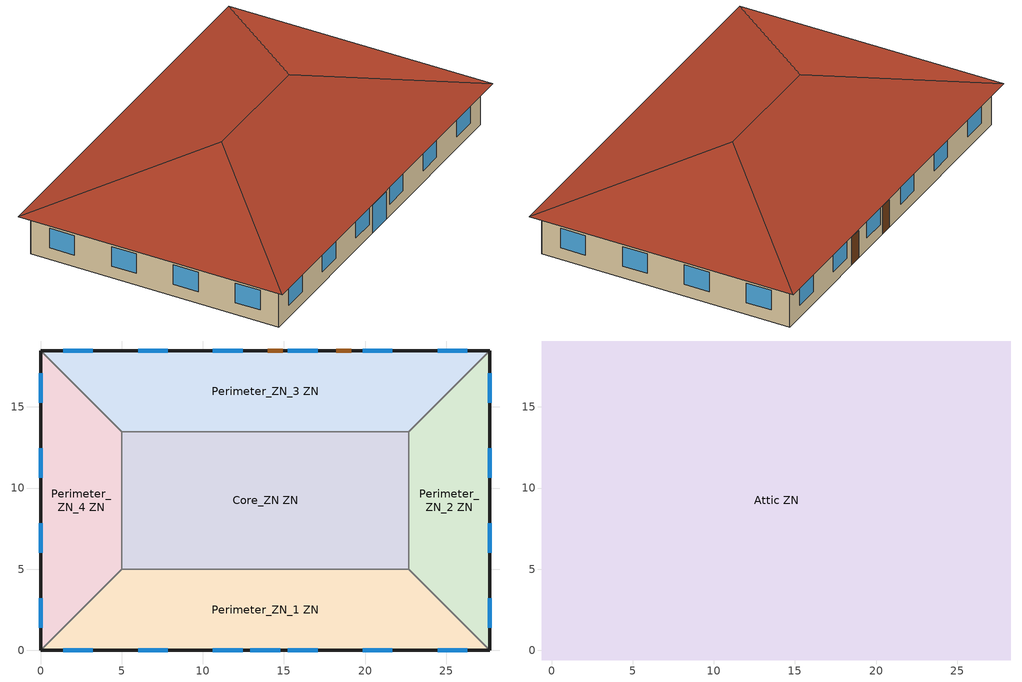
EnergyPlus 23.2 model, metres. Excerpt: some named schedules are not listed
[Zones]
Core_ZN ZN
 floor ground (Foundation F 126 Perim 0 Area 14966): 22.69,13.46 22.69,5 5,5 5,13.46 z0
 wall to Perimeter_ZN_2 ZN (Typical Interior Wall): 22.69,5 22.69,13.46 z0:3.05
 wall to Perimeter_ZN_3 ZN (Typical Interior Wall): 22.69,13.46 5,13.46 z0:3.05
 wall to Perimeter_ZN_1 ZN (Typical Interior Wall): 5,5 22.69,5 z0:3.05
 wall to Perimeter_ZN_4 ZN (Typical Interior Wall): 5,13.46 5,5 z0:3.05
Perimeter_ZN_1 ZN
 floor ground (Foundation F 126 Perim 2769 Area 11345): 22.69,5 27.69,0 0,0 5,5 z0
 wall outside (Typical Insulated Wood Framed Exterior Wall R-11.24): 0,0 27.69,0 z0:3.05
 wall to Perimeter_ZN_2 ZN (Typical Interior Wall): 27.69,0 22.69,5 z0:3.05
 wall to Perimeter_ZN_4 ZN (Typical Interior Wall): 5,5 0,0 z0:3.05
 window (U 0.5 SHGC 0.23 Simple Glazing Window U-0.5 SHGC 0.23 2): 12.93,0 14.76,0 z0:2.13
 window (U 0.5 SHGC 0.23 Simple Glazing Window U-0.5 SHGC 0.23): 1.39,0 3.22,0 / 6.01,0 7.84,0 / 10.62,0 12.45,0 / 15.24,0 17.07,0 / 19.85,0 21.68,0 / 24.47,0 26.3,0 z0.9:2.42
Perimeter_ZN_2 ZN
 floor ground (Foundation F 126 Perim 1846 Area 673): 27.69,18.46 27.69,0 22.69,5 22.69,13.46 z0
 wall outside (Typical Insulated Wood Framed Exterior Wall R-11.24): 27.69,0 27.69,18.46 z0:3.05
 wall to Perimeter_ZN_3 ZN (Typical Interior Wall): 27.69,18.46 22.69,13.46 z0:3.05
 window (U 0.5 SHGC 0.23 Simple Glazing Window U-0.5 SHGC 0.23): 27.69,1.39 27.69,3.22 / 27.69,6.01 27.69,7.84 / 27.69,10.62 27.69,12.45 / 27.69,15.24 27.69,17.07 z0.9:2.42
Perimeter_ZN_3 ZN
 floor ground (Foundation F 126 Perim 2769 Area 11345): 27.69,18.46 22.69,13.46 5,13.46 0,18.46 z0
 wall outside (Typical Insulated Wood Framed Exterior Wall R-11.24): 27.69,18.46 0,18.46 z0:3.05
 wall to Perimeter_ZN_4 ZN (Typical Interior Wall): 0,18.46 5,13.46 z0:3.05
 window (U 0.5 SHGC 0.23 Simple Glazing Window U-0.5 SHGC 0.23): 26.3,18.46 24.47,18.46 / 21.68,18.46 19.85,18.46 / 17.07,18.46 15.24,18.46 / 12.45,18.46 10.62,18.46 / 7.84,18.46 6.01,18.46 / 3.22,18.46 1.39,18.46 z0.9:2.42
 door (Typical Insulated Metal Door R-2.7): 14.91,18.46 14,18.46 / 19.13,18.46 18.22,18.46 z0:2.13
Perimeter_ZN_4 ZN
 floor ground (Foundation F 126 Perim 1846 Area 673): 0,18.46 5,13.46 5,5 0,0 z0
 wall outside (Typical Insulated Wood Framed Exterior Wall R-11.24): 0,18.46 0,0 z0:3.05
 window (U 0.5 SHGC 0.23 Simple Glazing Window U-0.5 SHGC 0.23): 0,17.07 0,15.24 / 0,12.45 0,10.62 / 0,7.84 0,6.01 / 0,3.22 0,1.39 z0.9:2.42
Attic ZN
 floor outside (Typical Attic Soffit): 28.29,19.06 28.29,-0.6 27.69,0 27.69,18.46 z3.05; 28.29,19.06 27.69,18.46 0,18.46 -0.6,19.06 z3.05; 27.69,0 28.29,-0.6 -0.6,-0.6 0,0 z3.05; -0.6,19.06 0,18.46 0,0 -0.6,-0.6 z3.05
 floor to Core_ZN ZN (Typical Wood Joist Attic Floor R-37.04 1): 22.69,13.46 22.69,5 5,5 5,13.46 z3.05
 floor to Perimeter_ZN_2 ZN (Typical Wood Joist Attic Floor R-37.04 1): 27.69,18.46 27.69,0 22.69,5 22.69,13.46 z3.05
 floor to Perimeter_ZN_3 ZN (Typical Wood Joist Attic Floor R-37.04 1): 27.69,18.46 22.69,13.46 5,13.46 0,18.46 z3.05
 floor to Perimeter_ZN_1 ZN (Typical Wood Joist Attic Floor R-37.04 1): 22.69,5 27.69,0 0,0 5,5 z3.05
 floor to Perimeter_ZN_4 ZN (Typical Wood Joist Attic Floor R-37.04 1): 0,18.46 5,13.46 5,5 0,0 z3.05
 roof outside (Typical Uninsulated Wood Joist Attic Roof): 18.46,9.23,6.33 28.29,-0.6,3.05 28.29,19.06,3.05; 18.46,9.23,6.33 28.29,19.06,3.05 -0.6,19.06,3.05 9.23,9.23,6.33; 9.23,9.23,6.33 -0.6,-0.6,3.05 28.29,-0.6,3.05 18.46,9.23,6.33; 9.23,9.23,6.33 -0.6,19.06,3.05 -0.6,-0.6,3.05
[Building]
-SmallOffice-ASHRAE 169-2013-1A created: 2024-03-22 11:05:47 +0100: North Axis {deg}=0; Terrain=City; Loads Convergence Tolerance Value {W}=0.04; Temperature Convergence Tolerance Value {deltaC}=0.2; Solar Distribution=FullInteriorAndExterior; Maximum Number of Warmup Days=25; Minimum Number of Warmup Days=6
[Site:Location]
Honolulu Intl Arpt_HI_USA: Latitude {deg}=21.32; Longitude {deg}=-157.93; Time Zone {hr}=-10; Elevation {m}=2
[Site:GroundTemperature:FCfactorMethod]
January Ground Temperature {C}=26.2; February Ground Temperature {C}=24.8; March Ground Temperature {C}=23.7; April Ground Temperature {C}=22.5; May Ground Temperature {C}=22.8; June Ground Temperature {C}=23.2; July Ground Temperature {C}=23.8; August Ground Temperature {C}=25.2; September Ground Temperature {C}=25.9; October Ground Temperature {C}=26.9; November Ground Temperature {C}=27.1; December Ground Temperature {C}=26.9
[Site:WaterMainsTemperature]
Calculation Method=Correlation; Annual Average Outdoor Air Temperature {C}=24.9167; Maximum Difference In Monthly Average Outdoor Air Temperatures {deltaC}=4.6
[SizingPeriod:DesignDay] Day of Month=21; Dry-Bulb Temperature Range Modifier Type=DefaultMultipliers; Humidity Condition Type=Wetbulb; Barometric Pressure {Pa}=101301; Rain Indicator=No; Snow Indicator=No; Daylight Saving Time Indicator=No; Begin Environment Reset Mode=FullResetAtBeginEnvironment
Name | Month | Day Type | Maximum Dry-Bulb Temperature {C} | Daily Dry-Bulb Temperature Range {deltaC} | Wetbulb or DewPoint at Maximum Dry-Bulb {C} | Wind Speed {m/s} | Wind Direction {deg} | Solar Model Indicator | ASHRAE Clear Sky Optical Depth for Beam Irradiance (taub) | ASHRAE Clear Sky Optical Depth for Diffuse Irradiance (taud) | Sky Clearness
Honolulu Intl Arpt Ann Clg .4% Condns DB=>MWB | 8 | SummerDesignDay | 32.2 | 7.1 | 23.3 | 6.7 | 60 | ASHRAETau | 0.382 | 2.521
Honolulu Intl Arpt Ann Htg 99.6% Condns DB | 2 | WinterDesignDay | 16.2 | 0 | 16.2 | 1.9 | 320 | ASHRAEClearSky |  |  | 0
[Material] Thermal Absorptance=0.9; Solar Absorptance=0.7
Name | Roughness | Thickness {m} | Conductivity {W/m-K} | Density {kg/m3} | Specific Heat {J/kg-K} | Visible Absorptance
25mm Stucco | Smooth | 0.0254 | 0.72 | 1856 | 840 | 0.7
5/8 in. Gypsum Board | MediumSmooth | 0.0159 | 0.16 | 800 | 1090 | 0.7
5/8 in. Plywood | Smooth | 0.0159 | 0.12 | 544 | 1210 | 0.7
Asphalt Shingles | VeryRough | 0.0032 | 0.04 | 1120 | 1260 | 0.7
F08 Metal surface | Smooth | 0.0008 | 45.28 | 7824 | 500 | 0.7
G01 13mm gypsum board | Smooth | 0.0127 | 0.16 | 800 | 1090 | 0.5
Std Wood 6inch | MediumSmooth | 0.15 | 0.12 | 540 | 1210 | 0.7
[Material:NoMass] Roughness=Smooth; Thermal Absorptance=0.9; Solar Absorptance=0.7; Visible Absorptance=0.7
Name | Thermal Resistance {m2-K/W}
Typical Insulation R-1.85 | 0.326262
Typical Insulation R-35.4 1 | 6.23479
Typical Insulation R-9.06 | 1.59504
[WindowMaterial:SimpleGlazingSystem] U-Factor {W/m2-K}=2.83913; Solar Heat Gain Coefficient=0.23
U 0.5 SHGC 0.23 Simple Glazing U-0.5 SHGC 0.23; U 0.5 SHGC 0.23 Simple Glazing U-0.5 SHGC 0.23 2
[Construction]
InteriorFurnishings: Std Wood 6inch
Typical Attic Soffit: 5/8 in. Plywood
Typical Insulated Metal Door R-2.7: F08 Metal surface, Typical Insulation R-1.85
Typical Insulated Wood Framed Exterior Wall R-11.24: 25mm Stucco, 5/8 in. Gypsum Board, Typical Insulation R-9.06, 5/8 in. Gypsum Board
Typical Interior Wall: G01 13mm gypsum board, G01 13mm gypsum board
Typical Uninsulated Wood Joist Attic Roof: Asphalt Shingles, 5/8 in. Plywood
Typical Wood Joist Attic Floor R-37.04 1: 5/8 in. Gypsum Board, Typical Insulation R-35.4 1
U 0.5 SHGC 0.23 Simple Glazing Window U-0.5 SHGC 0.23: U 0.5 SHGC 0.23 Simple Glazing U-0.5 SHGC 0.23
U 0.5 SHGC 0.23 Simple Glazing Window U-0.5 SHGC 0.23 2: U 0.5 SHGC 0.23 Simple Glazing U-0.5 SHGC 0.23 2
[Construction:FfactorGroundFloor] F-Factor {W/m-K}=1.26344
Name | Area {m2} | PerimeterExposed {m}
Foundation F 126 Perim 0 Area 14966 | 149.6574 | 0
Foundation F 126 Perim 1846 Area 673 | 67.3 | 18.46
Foundation F 126 Perim 2769 Area 11345 | 113.45 | 27.69
[Zone] Multiplier=1
Name | Part of Total Floor Area
Attic ZN | No
Core_ZN ZN; Perimeter_ZN_1 ZN; Perimeter_ZN_2 ZN; Perimeter_ZN_3 ZN; Perimeter_ZN_4 ZN | Yes
[Space]
Name | Zone | Space Type
Attic | Attic ZN | Office Attic
Core_ZN | Core_ZN ZN | Office WholeBuilding - Sm Office
Perimeter_ZN_1 | Perimeter_ZN_1 ZN | Office WholeBuilding - Sm Office
Perimeter_ZN_2 | Perimeter_ZN_2 ZN | Office WholeBuilding - Sm Office
Perimeter_ZN_3 | Perimeter_ZN_3 ZN | Office WholeBuilding - Sm Office
Perimeter_ZN_4 | Perimeter_ZN_4 ZN | Office WholeBuilding - Sm Office
[SpaceList]
Office Attic: Attic
Office WholeBuilding - Sm Office: Perimeter_ZN_1, Perimeter_ZN_2, Perimeter_ZN_3, Perimeter_ZN_4, Core_ZN
[InternalMass] Construction=InteriorFurnishings
Name | Zone or ZoneList | Space or SpaceList | Surface Area {m2}
Attic Mass | Attic ZN | Attic | 1135.95
Core_ZN Mass | Core_ZN ZN | Core_ZN | 299.3148
Perimeter_ZN_1 Mass | Perimeter_ZN_1 ZN | Perimeter_ZN_1 | 226.9
Perimeter_ZN_2 Mass | Perimeter_ZN_2 ZN | Perimeter_ZN_2 | 134.6
Perimeter_ZN_3 Mass | Perimeter_ZN_3 ZN | Perimeter_ZN_3 | 226.9
Perimeter_ZN_4 Mass | Perimeter_ZN_4 ZN | Perimeter_ZN_4 | 134.6
[ZoneInfiltration:DesignFlowRate] Temperature Term Coefficient=0; Velocity Squared Term Coefficient=0
Name | Zone or ZoneList or Space or SpaceList | Schedule | Design Flow Rate Calculation Method | Design Flow Rate {m3/s} | Constant Term Coefficient | Velocity Term Coefficient | Flow Rate per Exterior Surface Area {m3/s-m2}
attic Infiltration | Attic | Always On | Flow/Zone | 0.2001 | 1 | 0
entry door Infiltration | Perimeter_ZN_1 | OfficeSmall INFIL_Door_Opening_SCH | Flow/Zone | 0.129785 | 1 | 0
Perimeter_ZN_1 Infiltration | Perimeter_ZN_1 | OfficeSmall INFIL_QUARTER_ON_SCH | Flow/ExteriorArea |  | 0 | 0.224 | 0.000569573
Perimeter_ZN_2 Infiltration | Perimeter_ZN_2 | OfficeSmall INFIL_QUARTER_ON_SCH | Flow/ExteriorArea |  | 0 | 0.224 | 0.000569573
Perimeter_ZN_3 Infiltration | Perimeter_ZN_3 | OfficeSmall INFIL_QUARTER_ON_SCH | Flow/ExteriorArea |  | 0 | 0.224 | 0.000569573
Perimeter_ZN_4 Infiltration | Perimeter_ZN_4 | OfficeSmall INFIL_QUARTER_ON_SCH | Flow/ExteriorArea |  | 0 | 0.224 | 0.000569573
[People]
Office WholeBuilding - Sm Office People: Zone or ZoneList or Space or SpaceList=Office WholeBuilding - Sm Office; Number of People Schedule=OfficeSmall BLDG_OCC_SCH; Number of People Calculation Method=People/Area; People per Floor Area {person/m2}=0.0602779; Fraction Radiant=0.3; Activity Level Schedule=OfficeSmall ACTIVITY_SCH; Work Efficiency Schedule=Work Efficiency Schedule; Clothing Insulation Schedule=Clothing Schedule; Air Velocity Schedule=Air Velocity Schedule
[ElectricEquipment]
Office WholeBuilding - Sm Office Elec Equip: Zone or ZoneList or Space or SpaceList=Office WholeBuilding - Sm Office; Schedule=OfficeSmall BLDG_EQUIP_SCH_2013; Design Level Calculation Method=Watts/Area; Watts per Zone Floor Area {W/m2}=6.78126; Fraction Latent=0; Fraction Radiant=0; Fraction Lost=0
[Lights] Schedule=OfficeSmall BLDG_LIGHT_SCH_2013; Design Level Calculation Method=Watts/Area; Watts per Zone Floor Area {W/m2}=6.8889; Return Air Fraction=0; Fraction Radiant=0.7; Fraction Visible=0.2; Fraction Replaceable=1
Name | Zone or ZoneList or Space or SpaceList
Core_ZN-Office WholeBuilding - Sm Office Lights | Core_ZN
Perimeter_ZN_1-Office WholeBuilding - Sm Office Lights | Perimeter_ZN_1
Perimeter_ZN_2-Office WholeBuilding - Sm Office Lights | Perimeter_ZN_2
Perimeter_ZN_3-Office WholeBuilding - Sm Office Lights | Perimeter_ZN_3
Perimeter_ZN_4-Office WholeBuilding - Sm Office Lights | Perimeter_ZN_4
[Daylighting:Controls] Lighting Control Type=Continuous; Minimum Input Power Fraction for Continuous or ContinuousOff Dimming Control=0.2; Minimum Light Output Fraction for Continuous or ContinuousOff Dimming Control=0.2; Number of Stepped Control Steps=1; Probability Lighting will be Reset When Needed in Manual Stepped Control=1; Glare Calculation Azimuth Angle of View Direction Clockwise from Zone y-Axis {deg}=-0; Maximum Allowable Discomfort Glare Index=22; Illuminance Setpoint at Reference Point 1 {lux}=377; Illuminance Setpoint at Reference Point 2 {lux}=377
Name | Zone or Space | Glare Calculation Daylighting Reference Point | Daylighting Reference Point Name 1 | Fraction of Lights Controlled by Reference Point 1 | Daylighting Reference Point Name 2 | Fraction of Lights Controlled by Reference Point 2
Perimeter_ZN_1 ZN DaylightingControls | Perimeter_ZN_1 ZN | Perimeter_ZN_1 Daylt Sensor 1 | Perimeter_ZN_1 Daylt Sensor 1 | 0.218 | Perimeter_ZN_1 Daylt Sensor 2 | 0.056
Perimeter_ZN_2 ZN DaylightingControls | Perimeter_ZN_2 ZN | Perimeter_ZN_2 Daylt Sensor 1 | Perimeter_ZN_2 Daylt Sensor 1 | 0.231 | Perimeter_ZN_2 Daylt Sensor 2 | 0.051
Perimeter_ZN_3 ZN DaylightingControls | Perimeter_ZN_3 ZN | Perimeter_ZN_3 Daylt Sensor 1 | Perimeter_ZN_3 Daylt Sensor 1 | 0.215 | Perimeter_ZN_3 Daylt Sensor 2 | 0.056
Perimeter_ZN_4 ZN DaylightingControls | Perimeter_ZN_4 ZN | Perimeter_ZN_4 Daylt Sensor 1 | Perimeter_ZN_4 Daylt Sensor 1 | 0.231 | Perimeter_ZN_4 Daylt Sensor 2 | 0.051
[Exterior:Lights] Control Option=AstronomicalClock
Name | Schedule | Design Level {W}
NonDimming Exterior Lights Def | OfficeSmall Exterior_lighting_schedule_a | 50.7
Occ Sensing Exterior Lights Def | OfficeSmall Exterior_lighting_schedule_b_2016 | 560.6344
[Schedule:Day:Interval]
OfficeSmall BLDG_OCC_SCH Default; OfficeSmall BLDG_LIGHT_SCH_2013 Winter Design Day; OfficeSmall INFIL_Door_Opening_SCH Default; OfficeSmall INFIL_Door_Opening_SCH Summer Design Day; OfficeSmall INFIL_Door_Opening_SCH Winter Design Day: No, 24:00, 0
OfficeSmall BLDG_LIGHT_SCH_2013 Wknd Day: No, 24:00, 0.18
OfficeSmall BLDG_LIGHT_SCH_2013 Default|Wkdy Day; OfficeSmall BLDG_LIGHT_SCH_2013 Default: No, 05:00, 0.18, 06:00, 0.23, 07:00, 0.178641, 08:00, 0.326215, 12:00, 0.699031, 13:00, 0.621361, 17:00, 0.699031, 18:00, 0.473788, 20:00, 0.326215, 22:00, 0.248544, 23:00, 0.178641, 24:00, 0.18
OfficeSmall BLDG_LIGHT_SCH_2013 Summer Design Day; Always On Default; OfficeSmall INFIL_QUARTER_ON_SCH Default: No, 24:00, 1
OfficeSmall Exterior_lighting_schedule_a Default; OfficeSmall Exterior_lighting_schedule_a Summer Design Day; OfficeSmall Exterior_lighting_schedule_a Winter Design Day: No, 06:00, 0, 24:00, 1
OfficeSmall Exterior_lighting_schedule_b_2016 Default; OfficeSmall Exterior_lighting_schedule_b_2016 Summer Design Day; OfficeSmall Exterior_lighting_schedule_b_2016 Winter Design Day: No, 06:00, 0.5, 24:00, 1
OfficeSmall INFIL_Door_Opening_SCH Wkdy Day: No, 06:00, 0, 07:00, 0.144, 08:00, 1, 12:00, 0.144, 13:00, 1, 17:00, 0.144, 18:00, 1, 19:00, 0.144, 24:00, 0
OfficeSmall INFIL_QUARTER_ON_SCH SmrDsn|Wkdy Day; OfficeSmall INFIL_QUARTER_ON_SCH Summer Design Day: No, 07:00, 1, 19:00, 0.25, 24:00, 1
OfficeSmall INFIL_QUARTER_ON_SCH Winter Design Day; OfficeSmall INFIL_QUARTER_ON_SCH WntrDsn|Sat Day: No, 07:00, 1, 18:00, 0.25, 24:00, 1
[Schedule:Week:Daily]
OfficeSmall BLDG_OCC_SCH Week Rule - Jan1-Dec31: OfficeSmall BLDG_OCC_SCH Default, OfficeSmall BLDG_OCC_SCH Wkdy Day, OfficeSmall BLDG_OCC_SCH Wkdy Day, OfficeSmall BLDG_OCC_SCH Wkdy Day, OfficeSmall BLDG_OCC_SCH Wkdy Day, OfficeSmall BLDG_OCC_SCH Wkdy Day, OfficeSmall BLDG_OCC_SCH Default, OfficeSmall BLDG_OCC_SCH Default, OfficeSmall BLDG_OCC_SCH Summer Design Day, OfficeSmall BLDG_OCC_SCH Winter Design Day, OfficeSmall BLDG_OCC_SCH Default, OfficeSmall BLDG_OCC_SCH Default
OfficeSmall ACTIVITY_SCH Week Rule - Jan1-Dec31: OfficeSmall ACTIVITY_SCH Default, OfficeSmall ACTIVITY_SCH Default, OfficeSmall ACTIVITY_SCH Default, OfficeSmall ACTIVITY_SCH Default, OfficeSmall ACTIVITY_SCH Default, OfficeSmall ACTIVITY_SCH Default, OfficeSmall ACTIVITY_SCH Default, OfficeSmall ACTIVITY_SCH Default, OfficeSmall ACTIVITY_SCH Summer Design Day, OfficeSmall ACTIVITY_SCH Winter Design Day, OfficeSmall ACTIVITY_SCH Default, OfficeSmall ACTIVITY_SCH Default
Work Efficiency Schedule Week Rule - Jan1-Dec31: Work Efficiency Schedule Default, Work Efficiency Schedule Default, Work Efficiency Schedule Default, Work Efficiency Schedule Default, Work Efficiency Schedule Default, Work Efficiency Schedule Default, Work Efficiency Schedule Default, Work Efficiency Schedule Default, Work Efficiency Schedule Default, Work Efficiency Schedule Default, Work Efficiency Schedule Default, Work Efficiency Schedule Default
Clothing Schedule Week Rule - Jan1-Dec31: Clothing Schedule Default Winter Clothes, Clothing Schedule Default Winter Clothes, Clothing Schedule Default Winter Clothes, Clothing Schedule Default Winter Clothes, Clothing Schedule Default Winter Clothes, Clothing Schedule Default Winter Clothes, Clothing Schedule Default Winter Clothes, Clothing Schedule Default Winter Clothes, Clothing Schedule Default Winter Clothes, Clothing Schedule Default Winter Clothes, Clothing Schedule Default Winter Clothes, Clothing Schedule Default Winter Clothes
Air Velocity Schedule Week Rule - Jan1-Dec31: Air Velocity Schedule Default, Air Velocity Schedule Default, Air Velocity Schedule Default, Air Velocity Schedule Default, Air Velocity Schedule Default, Air Velocity Schedule Default, Air Velocity Schedule Default, Air Velocity Schedule Default, Air Velocity Schedule Default, Air Velocity Schedule Default, Air Velocity Schedule Default, Air Velocity Schedule Default
OfficeSmall BLDG_EQUIP_SCH_2013 Week Rule - Jan1-Dec31: OfficeSmall BLDG_EQUIP_SCH_2013 Wknd Day, OfficeSmall BLDG_EQUIP_SCH_2013 Default|Wkdy Day, OfficeSmall BLDG_EQUIP_SCH_2013 Default|Wkdy Day, OfficeSmall BLDG_EQUIP_SCH_2013 Default|Wkdy Day, OfficeSmall BLDG_EQUIP_SCH_2013 Default|Wkdy Day, OfficeSmall BLDG_EQUIP_SCH_2013 Default|Wkdy Day, OfficeSmall BLDG_EQUIP_SCH_2013 Wknd Day, OfficeSmall BLDG_EQUIP_SCH_2013 Default, OfficeSmall BLDG_EQUIP_SCH_2013 Summer Design Day, OfficeSmall BLDG_EQUIP_SCH_2013 Winter Design Day, OfficeSmall BLDG_EQUIP_SCH_2013 Default, OfficeSmall BLDG_EQUIP_SCH_2013 Default
OfficeSmall BLDG_LIGHT_SCH_2013 Week Rule - Jan1-Dec31: OfficeSmall BLDG_LIGHT_SCH_2013 Wknd Day, OfficeSmall BLDG_LIGHT_SCH_2013 Default|Wkdy Day, OfficeSmall BLDG_LIGHT_SCH_2013 Default|Wkdy Day, OfficeSmall BLDG_LIGHT_SCH_2013 Default|Wkdy Day, OfficeSmall BLDG_LIGHT_SCH_2013 Default|Wkdy Day, OfficeSmall BLDG_LIGHT_SCH_2013 Default|Wkdy Day, OfficeSmall BLDG_LIGHT_SCH_2013 Wknd Day, OfficeSmall BLDG_LIGHT_SCH_2013 Default, OfficeSmall BLDG_LIGHT_SCH_2013 Summer Design Day, OfficeSmall BLDG_LIGHT_SCH_2013 Winter Design Day, OfficeSmall BLDG_LIGHT_SCH_2013 Default, OfficeSmall BLDG_LIGHT_SCH_2013 Default
Always On Week Rule - Jan1-Dec31: Always On Default, Always On Default, Always On Default, Always On Default, Always On Default, Always On Default, Always On Default, Always On Default, Always On Default, Always On Default, Always On Default, Always On Default
OfficeSmall Exterior_lighting_schedule_a Week Rule - Jan1-Dec31: OfficeSmall Exterior_lighting_schedule_a Default, OfficeSmall Exterior_lighting_schedule_a Default, OfficeSmall Exterior_lighting_schedule_a Default, OfficeSmall Exterior_lighting_schedule_a Default, OfficeSmall Exterior_lighting_schedule_a Default, OfficeSmall Exterior_lighting_schedule_a Default, OfficeSmall Exterior_lighting_schedule_a Default, OfficeSmall Exterior_lighting_schedule_a Default, OfficeSmall Exterior_lighting_schedule_a Summer Design Day, OfficeSmall Exterior_lighting_schedule_a Winter Design Day, OfficeSmall Exterior_lighting_schedule_a Default, OfficeSmall Exterior_lighting_schedule_a Default
OfficeSmall Exterior_lighting_schedule_b_2016 Week Rule - Jan1-Dec31: OfficeSmall Exterior_lighting_schedule_b_2016 Default, OfficeSmall Exterior_lighting_schedule_b_2016 Default, OfficeSmall Exterior_lighting_schedule_b_2016 Default, OfficeSmall Exterior_lighting_schedule_b_2016 Default, OfficeSmall Exterior_lighting_schedule_b_2016 Default, OfficeSmall Exterior_lighting_schedule_b_2016 Default, OfficeSmall Exterior_lighting_schedule_b_2016 Default, OfficeSmall Exterior_lighting_schedule_b_2016 Default, OfficeSmall Exterior_lighting_schedule_b_2016 Summer Design Day, OfficeSmall Exterior_lighting_schedule_b_2016 Winter Design Day, OfficeSmall Exterior_lighting_schedule_b_2016 Default, OfficeSmall Exterior_lighting_schedule_b_2016 Default
OfficeSmall INFIL_Door_Opening_SCH Week Rule - Jan1-Dec31: OfficeSmall INFIL_Door_Opening_SCH Default, OfficeSmall INFIL_Door_Opening_SCH Wkdy Day, OfficeSmall INFIL_Door_Opening_SCH Wkdy Day, OfficeSmall INFIL_Door_Opening_SCH Wkdy Day, OfficeSmall INFIL_Door_Opening_SCH Wkdy Day, OfficeSmall INFIL_Door_Opening_SCH Wkdy Day, OfficeSmall INFIL_Door_Opening_SCH Default, OfficeSmall INFIL_Door_Opening_SCH Default, OfficeSmall INFIL_Door_Opening_SCH Summer Design Day, OfficeSmall INFIL_Door_Opening_SCH Winter Design Day, OfficeSmall INFIL_Door_Opening_SCH Default, OfficeSmall INFIL_Door_Opening_SCH Default
OfficeSmall INFIL_QUARTER_ON_SCH Week Rule - Jan1-Dec31: OfficeSmall INFIL_QUARTER_ON_SCH Default, OfficeSmall INFIL_QUARTER_ON_SCH SmrDsn|Wkdy Day, OfficeSmall INFIL_QUARTER_ON_SCH SmrDsn|Wkdy Day, OfficeSmall INFIL_QUARTER_ON_SCH SmrDsn|Wkdy Day, OfficeSmall INFIL_QUARTER_ON_SCH SmrDsn|Wkdy Day, OfficeSmall INFIL_QUARTER_ON_SCH SmrDsn|Wkdy Day, OfficeSmall INFIL_QUARTER_ON_SCH WntrDsn|Sat Day, OfficeSmall INFIL_QUARTER_ON_SCH Default, OfficeSmall INFIL_QUARTER_ON_SCH Summer Design Day, OfficeSmall INFIL_QUARTER_ON_SCH Winter Design Day, OfficeSmall INFIL_QUARTER_ON_SCH Default, OfficeSmall INFIL_QUARTER_ON_SCH Default
[Schedule:Year]
OfficeSmall BLDG_OCC_SCH: OfficeSmall BLDG_OCC_SCH Week Rule - Jan1-Dec31, 1, 1, 12, 31
OfficeSmall ACTIVITY_SCH: OfficeSmall ACTIVITY_SCH Week Rule - Jan1-Dec31, 1, 1, 12, 31
Work Efficiency Schedule: Work Efficiency Schedule Week Rule - Jan1-Dec31, 1, 1, 12, 31
Clothing Schedule: Clothing Schedule Week Rule - Jan1-Dec31, 1, 1, 12, 31
Air Velocity Schedule: Air Velocity Schedule Week Rule - Jan1-Dec31, 1, 1, 12, 31
OfficeSmall BLDG_EQUIP_SCH_2013: OfficeSmall BLDG_EQUIP_SCH_2013 Week Rule - Jan1-Dec31, 1, 1, 12, 31
OfficeSmall BLDG_LIGHT_SCH_2013: OfficeSmall BLDG_LIGHT_SCH_2013 Week Rule - Jan1-Dec31, 1, 1, 12, 31
Always On: Always On Week Rule - Jan1-Dec31, 1, 1, 12, 31
OfficeSmall Exterior_lighting_schedule_a: OfficeSmall Exterior_lighting_schedule_a Week Rule - Jan1-Dec31, 1, 1, 12, 31
OfficeSmall Exterior_lighting_schedule_b_2016: OfficeSmall Exterior_lighting_schedule_b_2016 Week Rule - Jan1-Dec31, 1, 1, 12, 31
OfficeSmall INFIL_Door_Opening_SCH: OfficeSmall INFIL_Door_Opening_SCH Week Rule - Jan1-Dec31, 1, 1, 12, 31
OfficeSmall INFIL_QUARTER_ON_SCH: OfficeSmall INFIL_QUARTER_ON_SCH Week Rule - Jan1-Dec31, 1, 1, 12, 31
